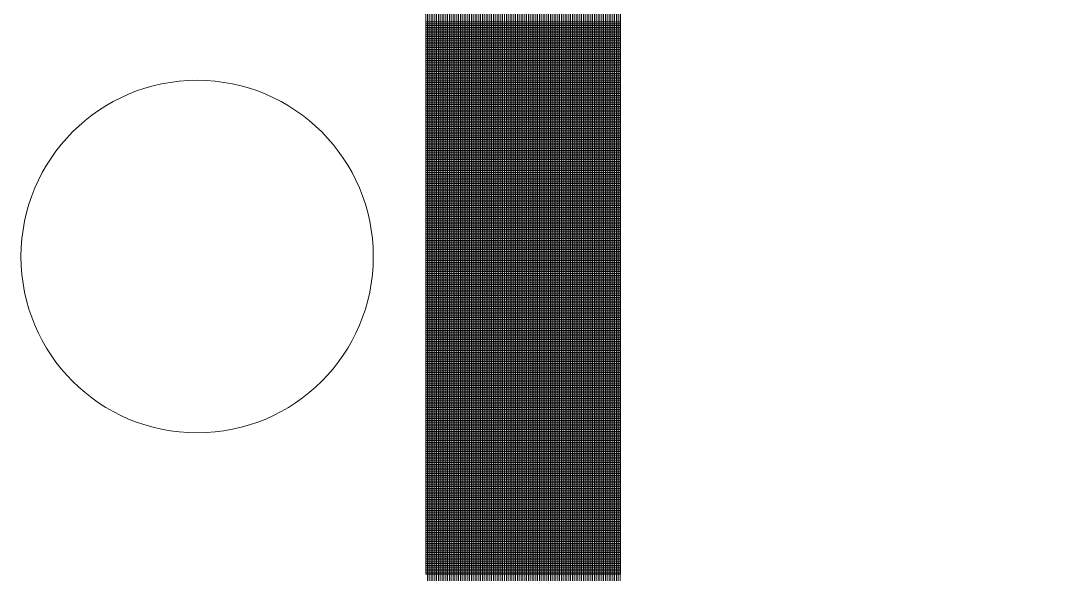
# Model space of a CAD drawing. Header units: inches. Extents: x -675 to 1187, y -924 to 1124.
# Drawn here: x 720 to 791.5, y -564.1 to -526.4 of the extents above; entities that cross this region are included whole.
import ezdxf

# ---------------------------------------------------------------- set-up
doc = ezdxf.new("R2010")
doc.units = ezdxf.units.IN
doc.header["$MEASUREMENT"] = 0
for name, color, linetype, lineweight in [('A-Furn-Chair', 250, 'Continuous', 13), ('Base_dwg', 8, 'Continuous', 9), ('core and shell', 50, 'Continuous', 9)]:
    doc.layers.add(name, color=color, linetype=linetype, lineweight=lineweight)

# ---------------------------------------------------------------- blocks, each defined once
blk = doc.blocks.new('Base_dwg-531197-Level 1 Copy 1')
at = {"layer": 'A-Furn-Chair'}
blk.add_circle((1732.834, 381.482), 12, dxfattribs=at)
at = {"layer": 'core and shell'}
for p, q in [((1761.666, 397.456), (1748.416, 397.456)), ((1761.666, 397.331), (1748.416, 397.331)), ((1761.666, 397.206), (1748.416, 397.206)), ((1761.666, 397.081), (1748.416, 397.081)), ((1761.666, 396.956), (1748.416, 396.956)), ((1761.666, 396.831), (1748.416, 396.831)), ((1761.666, 396.706), (1748.416, 396.706)), ((1761.666, 396.581), (1748.416, 396.581)), ((1761.666, 396.456), (1748.416, 396.456)), ((1761.666, 396.331), (1748.416, 396.331)), ((1761.666, 396.206), (1748.416, 396.206)), ((1761.666, 396.081), (1748.416, 396.081)), ((1761.666, 395.956), (1748.416, 395.956)), ((1761.666, 395.831), (1748.416, 395.831)), ((1761.666, 395.706), (1748.416, 395.706)), ((1761.666, 395.581), (1748.416, 395.581)), ((1761.666, 395.456), (1748.416, 395.456)), ((1761.666, 395.331), (1748.416, 395.331)), ((1761.666, 395.206), (1748.416, 395.206)), ((1761.666, 395.081), (1748.416, 395.081)), ((1761.666, 394.956), (1748.416, 394.956)), ((1761.666, 394.831), (1748.416, 394.831)), ((1761.666, 394.706), (1748.416, 394.706)), ((1761.666, 394.581), (1748.416, 394.581)), ((1761.666, 394.456), (1748.416, 394.456)), ((1761.666, 394.331), (1748.416, 394.331)), ((1761.666, 394.206), (1748.416, 394.206)), ((1761.666, 394.081), (1748.416, 394.081)), ((1761.666, 393.956), (1748.416, 393.956)), ((1761.666, 393.831), (1748.416, 393.831)), ((1761.666, 393.706), (1748.416, 393.706)), ((1761.666, 393.581), (1748.416, 393.581)), ((1761.666, 393.456), (1748.416, 393.456)), ((1761.666, 393.331), (1748.416, 393.331)), ((1761.666, 393.206), (1748.416, 393.206)), ((1761.666, 393.081), (1748.416, 393.081)), ((1761.666, 392.956), (1748.416, 392.956)), ((1761.666, 392.831), (1748.416, 392.831)), ((1761.666, 392.706), (1748.416, 392.706)), ((1761.666, 392.581), (1748.416, 392.581)), ((1761.666, 392.456), (1748.416, 392.456)), ((1761.666, 392.331), (1748.416, 392.331)), ((1761.666, 392.206), (1748.416, 392.206)), ((1761.666, 392.081), (1748.416, 392.081)), ((1761.666, 391.956), (1748.416, 391.956)), ((1761.666, 391.831), (1748.416, 391.831)), ((1761.666, 391.706), (1748.416, 391.706)), ((1761.666, 391.581), (1748.416, 391.581)), ((1761.666, 391.456), (1748.416, 391.456)), ((1761.666, 391.331), (1748.416, 391.331)), ((1761.666, 391.206), (1748.416, 391.206)), ((1761.666, 391.081), (1748.416, 391.081)), ((1761.666, 390.956), (1748.416, 390.956)), ((1761.666, 390.831), (1748.416, 390.831)), ((1761.666, 390.706), (1748.416, 390.706)), ((1761.666, 390.581), (1748.416, 390.581)), ((1761.666, 390.456), (1748.416, 390.456)), ((1761.666, 390.331), (1748.416, 390.331)), ((1761.666, 390.206), (1748.416, 390.206)), ((1761.666, 390.081), (1748.416, 390.081)), ((1761.666, 389.956), (1748.416, 389.956)), ((1761.666, 389.831), (1748.416, 389.831)), ((1761.666, 389.706), (1748.416, 389.706)), ((1761.666, 389.581), (1748.416, 389.581)), ((1761.666, 389.456), (1748.416, 389.456)), ((1761.666, 389.331), (1748.416, 389.331)), ((1761.666, 389.206), (1748.416, 389.206)), ((1761.666, 389.081), (1748.416, 389.081)), ((1761.666, 388.956), (1748.416, 388.956)), ((1761.666, 388.831), (1748.416, 388.831)), ((1761.666, 388.706), (1748.416, 388.706)), ((1761.666, 388.581), (1748.416, 388.581)), ((1761.666, 388.456), (1748.416, 388.456)), ((1761.666, 388.331), (1748.416, 388.331)), ((1761.666, 388.206), (1748.416, 388.206)), ((1761.666, 388.081), (1748.416, 388.081)), ((1761.666, 387.956), (1748.416, 387.956)), ((1761.666, 387.831), (1748.416, 387.831)), ((1761.666, 387.706), (1748.416, 387.706)), ((1761.666, 387.581), (1748.416, 387.581)), ((1761.666, 387.456), (1748.416, 387.456)), ((1761.666, 387.331), (1748.416, 387.331)), ((1761.666, 387.206), (1748.416, 387.206)), ((1761.666, 387.081), (1748.416, 387.081)), ((1761.666, 386.956), (1748.416, 386.956)), ((1761.666, 386.831), (1748.416, 386.831)), ((1761.666, 386.706), (1748.416, 386.706)), ((1761.666, 386.581), (1748.416, 386.581)), ((1761.666, 386.456), (1748.416, 386.456)), ((1761.666, 386.331), (1748.416, 386.331)), ((1761.666, 386.206), (1748.416, 386.206)), ((1761.666, 386.081), (1748.416, 386.081)), ((1761.666, 385.956), (1748.416, 385.956)), ((1761.666, 385.831), (1748.416, 385.831)), ((1761.666, 385.706), (1748.416, 385.706)), ((1761.666, 385.581), (1748.416, 385.581)), ((1761.666, 385.456), (1748.416, 385.456)), ((1761.666, 385.331), (1748.416, 385.331)), ((1761.666, 385.206), (1748.416, 385.206)), ((1761.666, 385.081), (1748.416, 385.081)), ((1761.666, 384.956), (1748.416, 384.956)), ((1761.666, 384.831), (1748.416, 384.831)), ((1761.666, 384.706), (1748.416, 384.706)), ((1761.666, 384.581), (1748.416, 384.581)), ((1761.666, 384.456), (1748.416, 384.456)), ((1761.666, 384.331), (1748.416, 384.331)), ((1761.666, 384.206), (1748.416, 384.206)), ((1761.666, 384.081), (1748.416, 384.081)), ((1761.666, 383.956), (1748.416, 383.956)), ((1761.666, 383.831), (1748.416, 383.831)), ((1761.666, 383.706), (1748.416, 383.706)), ((1761.666, 383.581), (1748.416, 383.581)), ((1761.666, 383.456), (1748.416, 383.456)), ((1761.666, 383.331), (1748.416, 383.331)), ((1761.666, 383.206), (1748.416, 383.206)), ((1761.666, 383.081), (1748.416, 383.081)), ((1761.666, 382.956), (1748.416, 382.956)), ((1761.666, 382.831), (1748.416, 382.831)), ((1761.666, 382.706), (1748.416, 382.706)), ((1761.666, 382.581), (1748.416, 382.581)), ((1761.666, 382.456), (1748.416, 382.456)), ((1761.666, 382.331), (1748.416, 382.331)), ((1761.666, 382.206), (1748.416, 382.206)), ((1761.666, 382.081), (1748.416, 382.081)), ((1761.666, 381.956), (1748.416, 381.956)), ((1761.666, 381.831), (1748.416, 381.831)), ((1761.666, 381.706), (1748.416, 381.706)), ((1761.666, 381.581), (1748.416, 381.581)), ((1761.666, 381.456), (1748.416, 381.456)), ((1761.666, 381.331), (1748.416, 381.331)), ((1761.666, 381.206), (1748.416, 381.206)), ((1761.666, 381.081), (1748.416, 381.081)), ((1761.666, 380.956), (1748.416, 380.956)), ((1761.666, 380.831), (1748.416, 380.831)), ((1761.666, 380.706), (1748.416, 380.706)), ((1761.666, 380.581), (1748.416, 380.581)), ((1761.666, 380.456), (1748.416, 380.456)), ((1761.666, 380.331), (1748.416, 380.331)), ((1761.666, 380.206), (1748.416, 380.206)), ((1761.666, 380.081), (1748.416, 380.081)), ((1761.666, 379.956), (1748.416, 379.956)), ((1761.666, 379.831), (1748.416, 379.831)), ((1761.666, 379.706), (1748.416, 379.706)), ((1761.666, 379.581), (1748.416, 379.581)), ((1761.666, 379.456), (1748.416, 379.456)), ((1761.666, 379.331), (1748.416, 379.331)), ((1761.666, 379.206), (1748.416, 379.206)), ((1761.666, 379.081), (1748.416, 379.081)), ((1761.666, 378.956), (1748.416, 378.956)), ((1761.666, 378.831), (1748.416, 378.831)), ((1761.666, 378.706), (1748.416, 378.706)), ((1761.666, 378.581), (1748.416, 378.581)), ((1761.666, 378.456), (1748.416, 378.456)), ((1761.666, 378.331), (1748.416, 378.331)), ((1761.666, 378.206), (1748.416, 378.206)), ((1761.666, 378.081), (1748.416, 378.081)), ((1761.666, 377.956), (1748.416, 377.956)), ((1761.666, 377.831), (1748.416, 377.831)), ((1761.666, 377.706), (1748.416, 377.706)), ((1761.666, 377.581), (1748.416, 377.581)), ((1761.666, 377.456), (1748.416, 377.456)), ((1761.666, 377.331), (1748.416, 377.331)), ((1761.666, 377.206), (1748.416, 377.206)), ((1761.666, 377.081), (1748.416, 377.081)), ((1761.666, 376.956), (1748.416, 376.956)), ((1761.666, 376.831), (1748.416, 376.831)), ((1761.666, 376.706), (1748.416, 376.706)), ((1761.666, 376.581), (1748.416, 376.581)), ((1761.666, 376.456), (1748.416, 376.456)), ((1761.666, 376.331), (1748.416, 376.331)), ((1761.666, 376.206), (1748.416, 376.206)), ((1761.666, 376.081), (1748.416, 376.081)), ((1761.666, 375.956), (1748.416, 375.956)), ((1761.666, 375.831), (1748.416, 375.831)), ((1761.666, 375.706), (1748.416, 375.706)), ((1761.666, 375.581), (1748.416, 375.581)), ((1761.666, 375.456), (1748.416, 375.456)), ((1761.666, 375.331), (1748.416, 375.331)), ((1761.666, 375.206), (1748.416, 375.206)), ((1761.666, 375.081), (1748.416, 375.081)), ((1761.666, 374.956), (1748.416, 374.956)), ((1761.666, 374.831), (1748.416, 374.831)), ((1761.666, 374.706), (1748.416, 374.706)), ((1761.666, 374.581), (1748.416, 374.581)), ((1761.666, 374.456), (1748.416, 374.456)), ((1761.666, 374.331), (1748.416, 374.331)), ((1761.666, 374.206), (1748.416, 374.206)), ((1761.666, 374.081), (1748.416, 374.081)), ((1761.666, 373.956), (1748.416, 373.956)), ((1761.666, 373.831), (1748.416, 373.831)), ((1761.666, 373.706), (1748.416, 373.706)), ((1761.666, 373.581), (1748.416, 373.581)), ((1761.666, 373.456), (1748.416, 373.456)), ((1761.666, 373.331), (1748.416, 373.331)), ((1761.666, 373.206), (1748.416, 373.206)), ((1761.666, 373.081), (1748.416, 373.081)), ((1761.666, 372.956), (1748.416, 372.956)), ((1761.666, 372.831), (1748.416, 372.831)), ((1761.666, 372.706), (1748.416, 372.706)), ((1761.666, 372.581), (1748.416, 372.581)), ((1761.666, 372.456), (1748.416, 372.456)), ((1761.666, 372.331), (1748.416, 372.331)), ((1761.666, 372.206), (1748.416, 372.206)), ((1761.666, 372.081), (1748.416, 372.081)), ((1761.666, 371.956), (1748.416, 371.956)), ((1761.666, 371.831), (1748.416, 371.831)), ((1761.666, 371.706), (1748.416, 371.706)), ((1761.666, 371.581), (1748.416, 371.581)), ((1761.666, 371.456), (1748.416, 371.456)), ((1761.666, 371.331), (1748.416, 371.331)), ((1761.666, 371.206), (1748.416, 371.206)), ((1761.666, 371.081), (1748.416, 371.081)), ((1761.666, 370.956), (1748.416, 370.956)), ((1761.666, 370.831), (1748.416, 370.831)), ((1761.666, 370.706), (1748.416, 370.706)), ((1761.666, 370.581), (1748.416, 370.581)), ((1761.666, 370.456), (1748.416, 370.456)), ((1761.666, 370.331), (1748.416, 370.331)), ((1761.666, 370.206), (1748.416, 370.206)), ((1761.666, 370.081), (1748.416, 370.081)), ((1761.666, 369.956), (1748.416, 369.956)), ((1761.666, 369.831), (1748.416, 369.831)), ((1761.666, 369.706), (1748.416, 369.706)), ((1761.666, 369.581), (1748.416, 369.581)), ((1761.666, 369.456), (1748.416, 369.456)), ((1761.666, 369.331), (1748.416, 369.331)), ((1761.666, 369.206), (1748.416, 369.206)), ((1761.666, 369.081), (1748.416, 369.081)), ((1761.666, 368.956), (1748.416, 368.956)), ((1761.666, 368.831), (1748.416, 368.831)), ((1761.666, 368.706), (1748.416, 368.706)), ((1761.666, 368.581), (1748.416, 368.581)), ((1761.666, 368.456), (1748.416, 368.456)), ((1761.666, 368.331), (1748.416, 368.331)), ((1761.666, 368.206), (1748.416, 368.206)), ((1761.666, 368.081), (1748.416, 368.081)), ((1761.666, 367.956), (1748.416, 367.956)), ((1761.666, 367.831), (1748.416, 367.831)), ((1761.666, 367.706), (1748.416, 367.706)), ((1761.666, 367.581), (1748.416, 367.581)), ((1761.666, 367.456), (1748.416, 367.456)), ((1761.666, 367.331), (1748.416, 367.331)), ((1761.666, 367.206), (1748.416, 367.206)), ((1761.666, 367.081), (1748.416, 367.081)), ((1761.666, 366.956), (1748.416, 366.956)), ((1761.666, 366.831), (1748.416, 366.831)), ((1761.666, 366.706), (1748.416, 366.706)), ((1761.666, 366.581), (1748.416, 366.581)), ((1761.666, 366.456), (1748.416, 366.456)), ((1761.666, 366.331), (1748.416, 366.331)), ((1761.666, 366.206), (1748.416, 366.206)), ((1761.666, 366.081), (1748.416, 366.081)), ((1761.666, 365.956), (1748.416, 365.956)), ((1761.666, 365.831), (1748.416, 365.831)), ((1761.666, 365.706), (1748.416, 365.706)), ((1761.666, 365.581), (1748.416, 365.581)), ((1761.666, 365.456), (1748.416, 365.456)), ((1761.666, 365.331), (1748.416, 365.331)), ((1761.666, 365.206), (1748.416, 365.206)), ((1761.666, 365.081), (1748.416, 365.081)), ((1761.666, 364.956), (1748.416, 364.956)), ((1761.666, 364.831), (1748.416, 364.831)), ((1761.666, 364.706), (1748.416, 364.706)), ((1761.666, 364.581), (1748.416, 364.581)), ((1761.666, 364.456), (1748.416, 364.456)), ((1761.666, 364.331), (1748.416, 364.331)), ((1761.666, 364.206), (1748.416, 364.206)), ((1761.666, 364.081), (1748.416, 364.081)), ((1761.666, 363.956), (1748.416, 363.956)), ((1761.666, 363.831), (1748.416, 363.831)), ((1761.666, 363.706), (1748.416, 363.706)), ((1761.666, 363.581), (1748.416, 363.581)), ((1761.666, 363.456), (1748.416, 363.456)), ((1761.666, 363.331), (1748.416, 363.331)), ((1761.666, 363.206), (1748.416, 363.206)), ((1761.666, 363.081), (1748.416, 363.081)), ((1761.666, 362.956), (1748.416, 362.956)), ((1761.666, 362.831), (1748.416, 362.831)), ((1761.666, 362.706), (1748.416, 362.706)), ((1761.666, 362.581), (1748.416, 362.581)), ((1761.666, 362.456), (1748.416, 362.456)), ((1761.666, 362.331), (1748.416, 362.331)), ((1761.666, 362.206), (1748.416, 362.206)), ((1761.666, 362.081), (1748.416, 362.081)), ((1761.666, 361.956), (1748.416, 361.956)), ((1761.666, 361.831), (1748.416, 361.831)), ((1761.666, 361.706), (1748.416, 361.706)), ((1761.666, 361.581), (1748.416, 361.581)), ((1761.666, 361.456), (1748.416, 361.456)), ((1761.666, 361.331), (1748.416, 361.331)), ((1761.666, 361.206), (1748.416, 361.206)), ((1761.666, 361.081), (1748.416, 361.081)), ((1761.666, 360.956), (1748.416, 360.956)), ((1761.666, 360.831), (1748.416, 360.831)), ((1761.666, 360.706), (1748.416, 360.706)), ((1761.666, 360.581), (1748.416, 360.581)), ((1761.666, 360.456), (1748.416, 360.456)), ((1761.666, 360.331), (1748.416, 360.331)), ((1761.666, 360.206), (1748.416, 360.206)), ((1761.659, 359.875), (1748.409, 359.875)), ((1761.666, 360.081), (1748.416, 360.081)), ((1761.666, 359.956), (1748.416, 359.956))]:
    blk.add_line(p, q, dxfattribs=at)
at = {"layer": 'core and shell', "flags": 128}
for points in [[(1735.505, 326.206), (1752.02, 326.206), (1752.02, 359.875), (1752.02, 451.31), (1752.02, 453.831)], [(1739.369, 331.081), (1754.77, 331.081), (1754.77, 359.875), (1754.77, 449.234), (1754.77, 454.03)], [(1739.542, 331.331), (1754.895, 331.331), (1754.895, 359.875), (1754.895, 449.14), (1754.895, 454.03)], [(1739.713, 331.581), (1755.02, 331.581), (1755.02, 359.875), (1755.02, 449.046), (1755.02, 454.03)], [(1739.882, 331.831), (1755.145, 331.831), (1755.145, 359.875), (1755.145, 448.951), (1755.145, 454.03)], [(1740.048, 332.081), (1755.27, 332.081), (1755.27, 359.875), (1755.27, 448.857), (1755.27, 454.03)], [(1742.569, 336.331), (1757.145, 336.331), (1757.145, 359.875), (1757.145, 447.442), (1757.145, 454.03)], [(1746.484, 346.081), (1760.145, 346.081), (1760.145, 359.875), (1760.145, 445.178), (1760.145, 454.03)], [(1748.075, 354.081), (1761.395, 354.081), (1761.395, 359.875), (1761.395, 444.234), (1761.395, 454.03)], [(1748.416, 453.831), (1748.416, 359.875), (1761.666, 359.875), (1761.666, 444.03), (1792.291, 444.03), (1792.291, 454.03), (1753.166, 454.03)], [(1748.52, 321.154), (1748.52, 359.875), (1748.52, 453.831)], [(1748.645, 321.317), (1748.645, 359.875), (1748.645, 453.831)], [(1748.77, 321.482), (1748.77, 359.875), (1748.77, 453.763), (1748.77, 453.831)], [(1748.895, 321.648), (1748.895, 359.875), (1748.895, 453.668), (1748.895, 453.831)], [(1749.02, 321.815), (1749.02, 359.875), (1749.02, 453.574), (1749.02, 453.831)], [(1749.145, 321.983), (1749.145, 359.875), (1749.145, 453.48), (1749.145, 453.831)], [(1749.27, 322.152), (1749.27, 359.875), (1749.27, 453.385), (1749.27, 453.831)], [(1749.395, 322.322), (1749.395, 359.875), (1749.395, 453.291), (1749.395, 453.831)], [(1749.52, 322.494), (1749.52, 359.875), (1749.52, 453.197), (1749.52, 453.831)], [(1749.645, 322.667), (1749.645, 359.875), (1749.645, 453.102), (1749.645, 453.831)], [(1749.77, 322.841), (1749.77, 359.875), (1749.77, 453.008), (1749.77, 453.831)], [(1749.895, 323.016), (1749.895, 359.875), (1749.895, 452.914), (1749.895, 453.831)], [(1750.02, 323.192), (1750.02, 359.875), (1750.02, 452.819), (1750.02, 453.831)], [(1750.145, 323.37), (1750.145, 359.875), (1750.145, 452.725), (1750.145, 453.831)], [(1750.27, 323.549), (1750.27, 359.875), (1750.27, 452.631), (1750.27, 453.831)], [(1750.395, 323.73), (1750.395, 359.875), (1750.395, 452.536), (1750.395, 453.831)], [(1750.52, 323.911), (1750.52, 359.875), (1750.52, 452.442), (1750.52, 453.831)], [(1750.645, 324.094), (1750.645, 359.875), (1750.645, 452.348), (1750.645, 453.831)], [(1750.77, 324.279), (1750.77, 359.875), (1750.77, 452.253), (1750.77, 453.831)], [(1750.895, 324.465), (1750.895, 359.875), (1750.895, 452.159), (1750.895, 453.831)], [(1751.02, 324.652), (1751.02, 359.875), (1751.02, 452.065), (1751.02, 453.831)], [(1751.145, 324.841), (1751.145, 359.875), (1751.145, 451.97), (1751.145, 453.831)], [(1751.27, 325.031), (1751.27, 359.875), (1751.27, 451.876), (1751.27, 453.831)], [(1751.395, 325.223), (1751.395, 359.875), (1751.395, 451.782), (1751.395, 453.831)], [(1751.52, 325.416), (1751.52, 359.875), (1751.52, 451.687), (1751.52, 453.831)], [(1751.645, 325.611), (1751.645, 359.875), (1751.645, 451.593), (1751.645, 453.831)], [(1751.77, 325.807), (1751.77, 359.875), (1751.77, 451.499), (1751.77, 453.831)], [(1751.895, 326.005), (1751.895, 359.875), (1751.895, 451.404), (1751.895, 453.831)], [(1752.145, 326.406), (1752.145, 359.875), (1752.145, 451.216), (1752.145, 453.831)], [(1752.27, 326.609), (1752.27, 359.875), (1752.27, 451.121), (1752.27, 453.831)], [(1752.395, 326.814), (1752.395, 359.875), (1752.395, 451.027), (1752.395, 453.831)], [(1752.52, 327.02), (1752.52, 359.875), (1752.52, 450.933), (1752.52, 453.831)], [(1752.645, 327.228), (1752.645, 359.875), (1752.645, 450.838), (1752.645, 453.831)], [(1752.77, 327.438), (1752.77, 359.875), (1752.77, 450.744), (1752.77, 453.831)], [(1752.895, 327.65), (1752.895, 359.875), (1752.895, 450.65), (1752.895, 453.831)], [(1753.02, 327.864), (1753.02, 359.875), (1753.02, 450.555), (1753.02, 453.831)], [(1753.27, 328.297), (1753.27, 359.875), (1753.27, 450.367), (1753.27, 454.03)], [(1753.395, 328.517), (1753.395, 359.875), (1753.395, 450.272), (1753.395, 454.03)], [(1753.52, 328.739), (1753.52, 359.875), (1753.52, 450.178), (1753.52, 454.03)], [(1753.77, 329.188), (1753.77, 359.875), (1753.77, 449.989), (1753.77, 454.03)], [(1753.895, 329.417), (1753.895, 359.875), (1753.895, 449.895), (1753.895, 454.03)], [(1754.02, 329.647), (1754.02, 359.875), (1754.02, 449.801), (1754.02, 454.03)], [(1754.27, 330.115), (1754.27, 359.875), (1754.27, 449.612), (1754.27, 454.03)], [(1754.395, 330.352), (1754.395, 359.875), (1754.395, 449.517), (1754.395, 454.03)], [(1754.52, 330.592), (1754.52, 359.875), (1754.52, 449.423), (1754.52, 454.03)], [(1755.395, 332.345), (1755.395, 359.875), (1755.395, 448.763), (1755.395, 454.03)], [(1755.52, 332.607), (1755.52, 359.875), (1755.52, 448.668), (1755.52, 454.03)], [(1755.645, 332.872), (1755.645, 359.875), (1755.645, 448.574), (1755.645, 454.03)], [(1755.77, 333.141), (1755.77, 359.875), (1755.77, 448.48), (1755.77, 454.03)], [(1755.895, 333.412), (1755.895, 359.875), (1755.895, 448.385), (1755.895, 454.03)], [(1756.02, 333.687), (1756.02, 359.875), (1756.02, 448.291), (1756.02, 454.03)], [(1756.145, 333.966), (1756.145, 359.875), (1756.145, 448.197), (1756.145, 454.03)], [(1756.27, 334.248), (1756.27, 359.875), (1756.27, 448.102), (1756.27, 454.03)], [(1756.395, 334.534), (1756.395, 359.875), (1756.395, 448.008), (1756.395, 454.03)], [(1756.52, 334.824), (1756.52, 359.875), (1756.52, 447.914), (1756.52, 454.03)], [(1756.645, 335.118), (1756.645, 359.875), (1756.645, 447.819), (1756.645, 454.03)], [(1756.77, 335.416), (1756.77, 359.875), (1756.77, 447.725), (1756.77, 454.03)], [(1756.895, 335.718), (1756.895, 359.875), (1756.895, 447.631), (1756.895, 454.03)], [(1757.02, 336.025), (1757.02, 359.875), (1757.02, 447.536), (1757.02, 454.03)], [(1757.27, 336.653), (1757.27, 359.875), (1757.27, 447.348), (1757.27, 454.03)], [(1757.395, 336.974), (1757.395, 359.875), (1757.395, 447.253), (1757.395, 454.03)], [(1757.52, 337.301), (1757.52, 359.875), (1757.52, 447.159), (1757.52, 454.03)], [(1757.645, 337.633), (1757.645, 359.875), (1757.645, 447.065), (1757.645, 454.03)], [(1757.77, 337.971), (1757.77, 359.875), (1757.77, 446.97), (1757.77, 454.03)], [(1757.895, 338.315), (1757.895, 359.875), (1757.895, 446.876), (1757.895, 454.03)], [(1758.02, 338.665), (1758.02, 359.875), (1758.02, 446.782), (1758.02, 454.03)], [(1758.145, 339.022), (1758.145, 359.875), (1758.145, 446.687), (1758.145, 454.03)], [(1758.27, 339.386), (1758.27, 359.875), (1758.27, 446.593), (1758.27, 454.03)], [(1758.395, 339.757), (1758.395, 359.875), (1758.395, 446.499), (1758.395, 454.03)], [(1758.52, 340.136), (1758.52, 359.875), (1758.52, 446.404), (1758.52, 454.03)], [(1758.645, 340.524), (1758.645, 359.875), (1758.645, 446.31), (1758.645, 454.03)], [(1758.77, 340.92), (1758.77, 359.875), (1758.77, 446.216), (1758.77, 454.03)], [(1758.895, 341.325), (1758.895, 359.875), (1758.895, 446.121), (1758.895, 454.03)], [(1759.02, 341.74), (1759.02, 359.875), (1759.02, 446.027), (1759.02, 454.03)], [(1759.145, 342.166), (1759.145, 359.875), (1759.145, 445.933), (1759.145, 454.03)], [(1759.27, 342.603), (1759.27, 359.875), (1759.27, 445.838), (1759.27, 454.03)], [(1759.395, 343.052), (1759.395, 359.875), (1759.395, 445.744), (1759.395, 454.03)], [(1759.52, 343.515), (1759.52, 359.875), (1759.52, 445.65), (1759.52, 454.03)], [(1759.645, 343.992), (1759.645, 359.875), (1759.645, 445.555), (1759.645, 454.03)], [(1759.895, 344.996), (1759.895, 359.875), (1759.895, 445.367), (1759.895, 454.03)], [(1760.02, 345.526), (1760.02, 359.875), (1760.02, 445.272), (1760.02, 454.03)], [(1760.395, 347.255), (1760.395, 359.875), (1760.395, 444.989), (1760.395, 454.03)], [(1760.52, 347.889), (1760.52, 359.875), (1760.52, 444.895), (1760.52, 454.03)], [(1760.645, 348.56), (1760.645, 359.875), (1760.645, 444.801), (1760.645, 454.03)], [(1760.895, 350.043), (1760.895, 359.875), (1760.895, 444.612), (1760.895, 454.03)], [(1761.02, 350.879), (1761.02, 359.875), (1761.02, 444.517), (1761.02, 454.03)], [(1761.145, 351.802), (1761.145, 359.875), (1761.145, 444.423), (1761.145, 454.03)], [(1761.52, 355.668), (1761.52, 359.875), (1761.52, 444.14), (1761.52, 454.03)], [(1761.645, 358.53), (1761.645, 359.875), (1761.645, 444.046), (1761.645, 454.03)], [(1737.109, 328.081), (1753.145, 328.081), (1753.145, 359.875), (1753.145, 450.461), (1748.416, 450.461)], [(1737.805, 328.956), (1753.645, 328.956), (1753.645, 359.875), (1753.645, 450.084), (1748.416, 450.084)], [(1754.145, 329.88), (1754.145, 359.875), (1754.145, 449.706), (1748.416, 449.706)], [(1739.194, 330.831), (1754.645, 330.831), (1754.645, 359.875), (1754.645, 449.329), (1748.416, 449.329)], [(1759.77, 344.486), (1759.77, 359.875), (1759.77, 445.461), (1748.416, 445.461)], [(1760.27, 346.652), (1760.27, 359.875), (1760.27, 445.084), (1748.416, 445.084)], [(1760.77, 349.275), (1760.77, 359.875), (1760.77, 444.706), (1748.416, 444.706)], [(1761.27, 352.848), (1761.27, 359.875), (1761.27, 444.329), (1748.416, 444.329)]]:
    blk.add_lwpolyline(points, dxfattribs=at)

msp = doc.modelspace()

# ---------------------------------------------------------------- block references
at = {"layer": 'Base_dwg', "color": 7, "lineweight": 20}
msp.add_blockref('Base_dwg-531197-Level 1 Copy 1', (-1000.794, -923.952), dxfattribs=at)

doc.saveas('drawing.dxf')
